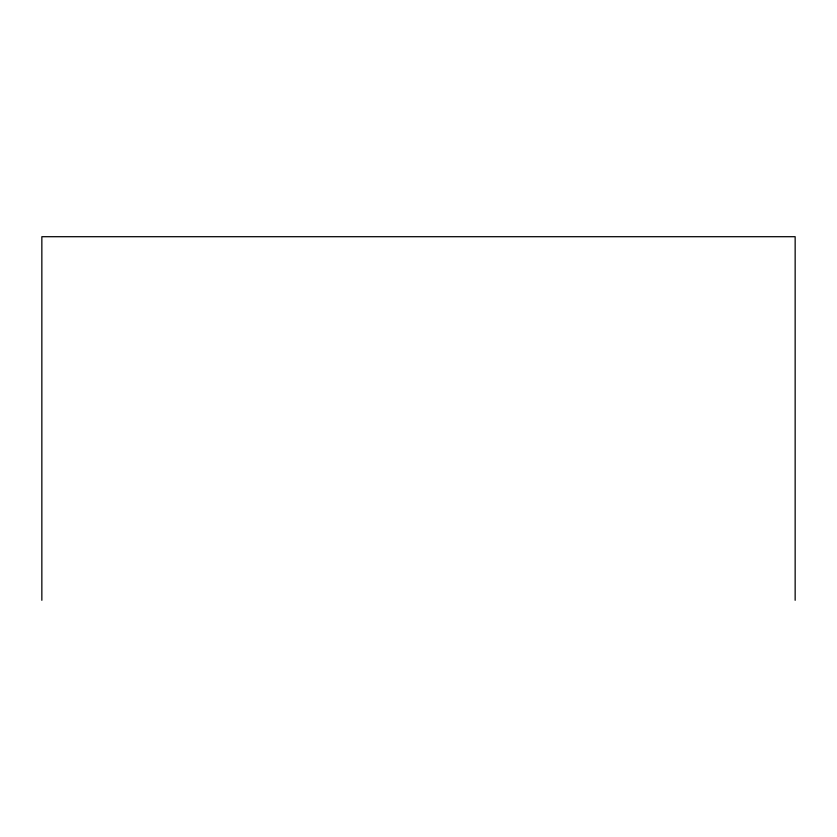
<?xml version="1.0" encoding="UTF-8"?>
<svg xmlns="http://www.w3.org/2000/svg" width="837" height="837" viewBox="0 0 837 837"><rect width="100%" height="100%" fill="white"/><g stroke="black" fill="none" stroke-linecap="round" stroke-linejoin="round"><path stroke-width="1.26" d="M795.15 600.296L795.15 236.704L41.85 236.704L41.85 600.296"/></g></svg>
